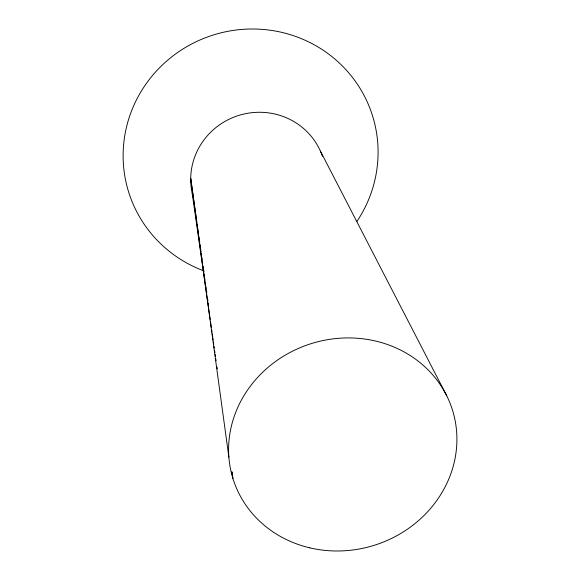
<?xml version="1.0" encoding="UTF-8"?>
<svg xmlns="http://www.w3.org/2000/svg" width="580" height="580" viewBox="0 0 580 580"><rect width="100%" height="100%" fill="white"/><g stroke="black" fill="none" stroke-linecap="round" stroke-linejoin="round"><path stroke-width="0.87" d="M320.406 151.119L446.76 395.85M192.161 193.038L210.192 319.493M210.453 321.284L211.345 327.562M211.606 329.36L211.99 332.05M212.244 333.841L213.136 340.119M213.396 341.917L213.781 344.607M214.035 346.398L214.288 348.188M214.673 350.885L214.926 352.676M215.187 354.467L215.441 356.265M215.825 358.955L216.079 360.745M216.978 367.024L217.232 368.822M231.942 471.953L232.841 478.232L231.957 471.968M196.867 222.176L190.704 178.306L228.875 457.207M197.12 223.967L198.628 234.712M198.882 236.502L199.759 242.766M200.013 244.557L201.021 251.72M201.267 253.511L201.521 255.301M201.775 257.092L202.152 259.782M202.405 261.573L202.652 263.363M203.029 266.046L203.283 267.837M203.536 269.627L203.913 272.317M204.16 274.108L204.414 275.899M204.791 278.581L205.044 280.372M205.421 283.055L205.675 284.845M205.922 286.636L206.175 288.427M206.552 291.117L206.806 292.907M207.683 299.171L207.937 300.962M208.314 303.652L208.568 305.442M193.488 198.135A67.802 65.852 -17.6 0 1 237.996 115.666A67.802 65.852 -17.6 0 1 322.458 156.332M203.971 270.904A127.767 124.685 -17.6 0 1 135.481 101.87A127.767 124.685 -17.6 0 1 313.243 44.269A127.767 124.685 -17.6 0 1 357.005 221.321M309.793 547.839A114.985 105.654 -17.6 0 0 453.886 415.062A114.985 105.654 -17.6 0 0 264.574 370.468A114.985 105.654 -17.6 0 0 309.793 547.839"/></g></svg>
